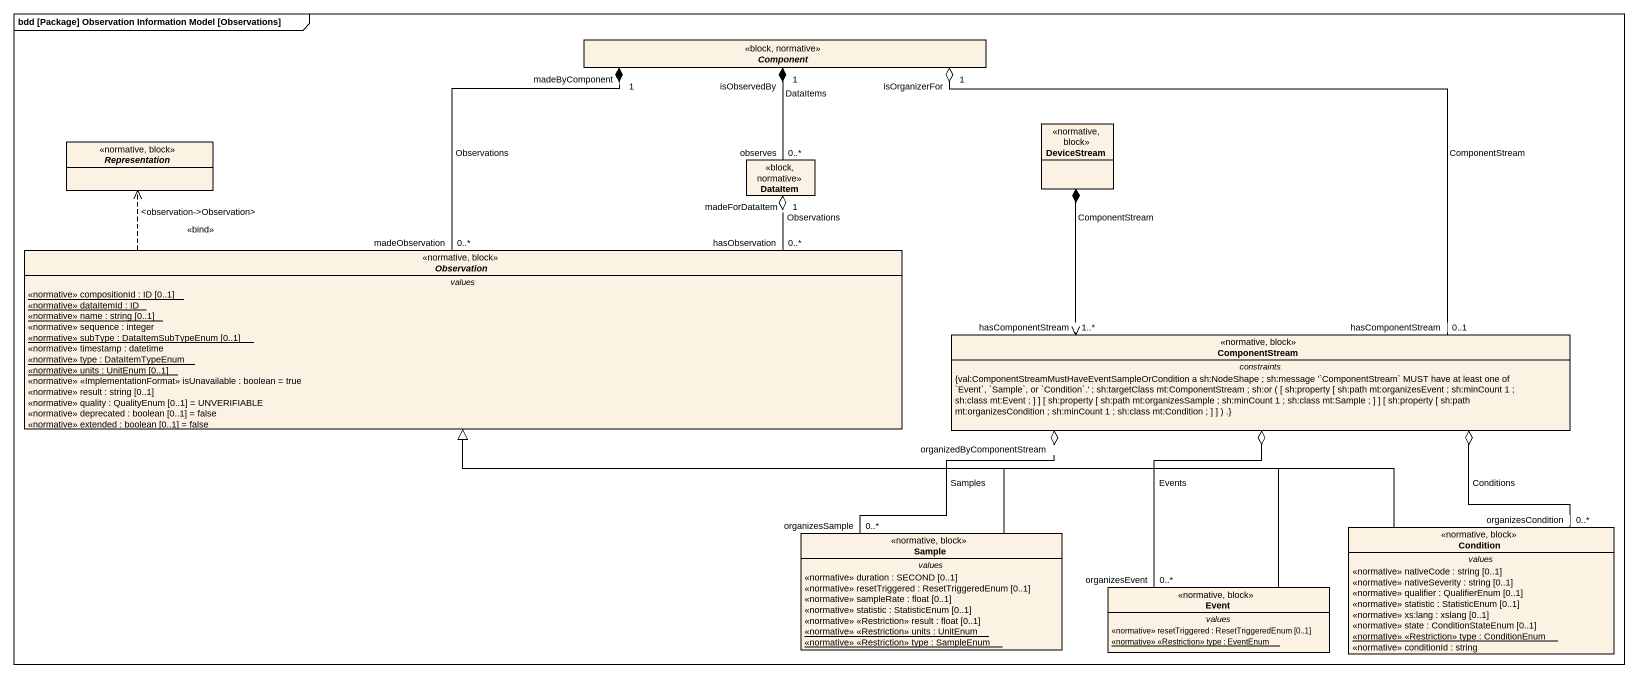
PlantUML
@startuml
mainframe bdd [Package] Observation Information Model [Observations]
hide circle
hide empty members
abstract class "Component" as Component_ <<block, normative>>
class DeviceStream <<normative, block>>
abstract class Representation <<normative, block>>
class DataItem <<block, normative>>
abstract class Observation <<normative, block>> {
  -- values --
  {static} <<normative>> compositionId : ID [0..1]
  {static} <<normative>> dataItemId : ID
  {static} <<normative>> name : string [0..1]
  <<normative>> sequence : integer
  {static} <<normative>> subType : DataItemSubTypeEnum [0..1]
  <<normative>> timestamp : datetime
  {static} <<normative>> type : DataItemTypeEnum
  {static} <<normative>> units : UnitEnum [0..1]
  <<normative>> <<ImplementationFormat>> isUnavailable : boolean = true
  <<normative>> result : string [0..1]
  <<normative>> quality : QualityEnum [0..1] = UNVERIFIABLE
  <<normative>> deprecated : boolean [0..1] = false
  <<normative>> extended : boolean [0..1] = false
}
class ComponentStream <<normative, block>> {
  -- constraints --
  {field} {val:ComponentStreamMustHaveEventSampleOrCondition a sh:NodeShape ; sh:message '`ComponentStream` MUST have at least one of `Event`, `Sample`, or `Condition`.' ; sh:targetClass mt:ComponentStream ; sh:or ( [ sh:property [ sh:path mt:organizesEvent ; sh:minCount 1 ; sh:class mt:Event ; ] ] [ sh:property [ sh:path mt:organizesSample ; sh:minCount 1 ; sh:class mt:Sample ; ] ] [ sh:property [ sh:path mt:organizesCondition ; sh:minCount 1 ; sh:class mt:Condition ; ] ] ) .}
}
class Sample <<normative, block>> {
  -- values --
  <<normative>> duration : SECOND [0..1]
  <<normative>> resetTriggered : ResetTriggeredEnum [0..1]
  <<normative>> sampleRate : float [0..1]
  <<normative>> statistic : StatisticEnum [0..1]
  <<normative>> <<Restriction>> result : float [0..1]
  {static} <<normative>> <<Restriction>> units : UnitEnum
  {static} <<normative>> <<Restriction>> type : SampleEnum
}
class Condition <<normative, block>> {
  -- values --
  <<normative>> nativeCode : string [0..1]
  <<normative>> nativeSeverity : string [0..1]
  <<normative>> qualifier : QualifierEnum [0..1]
  <<normative>> statistic : StatisticEnum [0..1]
  <<normative>> xs:lang : xslang [0..1]
  <<normative>> state : ConditionStateEnum [0..1]
  {static} <<normative>> <<Restriction>> type : ConditionEnum
  <<normative>> conditionId : string
}
class Event <<normative, block>> {
  -- values --
  <<normative>> resetTriggered : ResetTriggeredEnum [0..1]
  {static} <<normative>> <<Restriction>> type : EventEnum
}
Component_ "isObservedBy\n1" *-- "observes\n0..*" DataItem : DataItems
Component_ "madeByComponent\n1" *-- "0..*\nmadeObservation" Observation : Observations
Component_ "isOrganizerFor\n1" o-- "hasComponentStream\n0..1" ComponentStream : ComponentStream
DataItem "madeForDataItem\n1" o-left- "hasObservation\n0..*" Observation : Observations
Observation .left.> Representation : <observation->Observation>\n<<bind>>
ComponentStream "hasComponentStream\n1..*" <-up-* DeviceStream : ComponentStream
Sample -left-|> Observation
Sample "0..*\norganizesSample" -up-o "organizedByComponentStream" ComponentStream : Samples
Condition -left-|> Observation
Condition "organizesCondition\n0..*" -up-o ComponentStream : Conditions
Event -left-|> Observation
Event "organizesEvent\n0..*" -up-o ComponentStream : Events
@enduml
